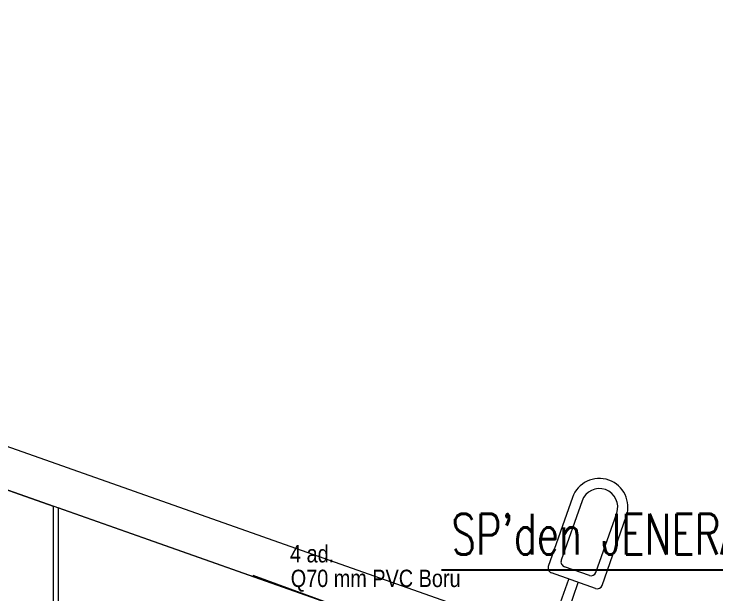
# Model space of a CAD drawing. Header units: metres. Extents: x -17822 to 152406, y -4219 to 19791.
# Drawn here: x 117317 to 118006, y 6535 to 7105 of the extents above; entities that cross this region are included whole.
import ezdxf

# ---------------------------------------------------------------- set-up
doc = ezdxf.new("R2010")
doc.units = ezdxf.units.M
doc.header["$LTSCALE"] = 100
doc.header["$MEASUREMENT"] = 0
doc.layers.get('0').update_dxf_attribs({"color": 9, "lineweight": 9})
for name, color, linetype, lineweight in [('06D', 9, 'Continuous', 9), ('32-ekipman', 9, 'Continuous', 9), ('E-KABLO', 7, 'Continuous', 30), ('E-YAZI', 7, 'Continuous', 30), ('Kaide', 9, 'Continuous', 9), ('TEKSAN', 7, 'Continuous', 9)]:
    doc.layers.add(name, color=color, linetype=linetype, lineweight=lineweight)
doc.styles.add('E-YAZI', font='txttw.shx')
doc.styles.get("Standard").update_dxf_attribs({"font": 'ARIALN.TTF'})
doc.dimstyles.new('TEKSAN', dxfattribs={"dimtxt": 17, "dimasz": 8, "dimexe": 2, "dimexo": 2, "dimgap": 3, "dimtad": 1, "dimdec": 0, "dimzin": 0, "dimdsep": 46, "dimtxsty": 'Standard', "dimcen": 0.09, "dimclrd": 160, "dimclre": 252, "dimclrt": 160, "dimadec": 0, "dimazin": 0, "dimtfac": 1, "dimtdec": 0, "dimtofl": 0, "dimtmove": 0, "dimatfit": 3, "dimfxl": 1, "dimtolj": 1, "dimtzin": 0, "dimarcsym": 0})

# ---------------------------------------------------------------- blocks, each defined once
blk = doc.blocks.new('A$C442D6FDD')
at = {"layer": '06D', "color": 9}
for p, q in [((13795.2, 4165.77), (13771.46, 4098.16)), ((13804.63, 4162.46), (13784.21, 4104.28)), ((13818.17, 4092.36), (13838.6, 4150.53)), ((13824.3, 4079.61), (13848.04, 4147.22)), ((13811.8, 4089.29), (13787.27, 4097.91)), ((13817.92, 4076.55), (13774.52, 4091.78)), ((13771.21, 4028.01), (13791.5, 4085.82)), ((13780.64, 4024.7), (13800.94, 4082.51))]:
    blk.add_line(p, q, dxfattribs=at)
for centre, radius, start, end in [((13821.62, 4156.5), 28, 340.65386, 160.65386), ((13821.62, 4156.5), 18, 340.65386, 160.65386), ((13776.18, 4096.5), 5, 160.65386, 250.65386), ((13788.92, 4102.62), 5, 160.65386, 250.65386), ((13813.46, 4094.01), 5, 250.65386, 340.65386), ((13819.58, 4081.26), 5, 250.65386, 340.65386)]:
    blk.add_arc(centre, radius, start, end, dxfattribs=at)
blk = doc.blocks.new('*D552')
at = {"layer": 'TEKSAN', "color": 252, "lineweight": -2, "transparency": 16777216}
for p, q in [((117550.91, 6553.71), (117624.37, 6527.1)), ((117336.3, 5961.28), (117409.76, 5934.67))]:
    blk.add_line(p, q, dxfattribs=at)
at = {"layer": 'TEKSAN', "color": 160, "lineweight": -2, "transparency": 16777216}
blk.add_line((117410.61, 5942.87), (117619.77, 6520.26), dxfattribs=at)
at = {"layer": 'TEKSAN', "color": 160, "transparency": 16777216}
for points in [[(117618.51, 6520.71), (117621.02, 6519.8), (117622.49, 6527.78)], [(117409.35, 5943.32), (117411.86, 5942.42), (117407.88, 5935.35)]]:
    blk.add_solid(points, dxfattribs=at)
at = {"layer": 'TEKSAN', "color": 160, "transparency": 16777216, "insert": (117504.21, 6235.54), "char_height": 17, "attachment_point": 5, "rotation": 70.08711}
blk.add_mtext('\\A1;630', dxfattribs=at)

msp = doc.modelspace()

# ---------------------------------------------------------------- linework, layer by layer
at = {"layer": '06D'}
msp.add_lwpolyline([(116661.34, 6866.98), (118498.77, 6218.09), (120901.69, 5139.8), (122796.71, 4202.6), (124084.16, 3408.61), (124512, 2283.98), (124512, -684.85), (124048.8, -1321.32), (124098.31, -1321.32), (124552, -697.81), (124552, 2291.33), (124116.71, 3435.53), (122816.12, 4237.62), (120918.75, 5175.98), (118513.64, 6255.26), (116673.24, 6905.2)], dxfattribs=at)
at = {"layer": '32-ekipman', "color": 3}
msp.add_lwpolyline([(118566.95, 5513.89), (118777.37, 6093.07), (118498.77, 6218.09), (117360, 6620.25), (117360, 5919.87)], close=True, dxfattribs=at)
at = {"layer": 'E-KABLO'}
msp.add_line((117736.14, 6559.3), (118275.79, 6559.3), dxfattribs=at)
at = {"layer": 'Kaide', "linetype": 'Continuous'}
msp.add_lwpolyline([(117355, 6622.01), (117355, 5921.55), (115595.44, 6513.26), (115781.37, 7104.7), (116661.34, 6866.98), (117355, 6622.01)], close=True, dxfattribs=at)

# ---------------------------------------------------------------- block references
msp.add_blockref('A$C442D6FDD', (104069.47, 2464.56))

# ---------------------------------------------------------------- texts
at = {"layer": 'E-YAZI', "color": 3, "style": 'E-YAZI', "width": 0.7}
msp.add_text("SP'den JENERATÖR-4'e", height=40, rotation=360, dxfattribs=at).set_placement((117745.82, 6574.3))
at = {"layer": 'TEKSAN', "color": 2, "char_height": 17, "attachment_point": 5}
for s, insert in [('\\A1;4 ad.', (117609.13, 6575.03)), ('\\A1;Q70 mm PVC Boru', (117671.49, 6548.69))]:
    msp.add_mtext(s, dxfattribs=dict(at, insert=insert))

# ---------------------------------------------------------------- dimensions: what is measured, and where the dimension line sits
at = {"layer": 'TEKSAN'}
dim = msp.add_aligned_dim(p1=(117334.42, 5961.96), p2=(117549.03, 6554.39), distance=-78.14, dimstyle='TEKSAN', dxfattribs=at)
dim.commit()
dim.dimension.update_dxf_attribs({"geometry": '*D552', "text_midpoint": (117504.21, 6235.54)})

doc.saveas('drawing.dxf')
